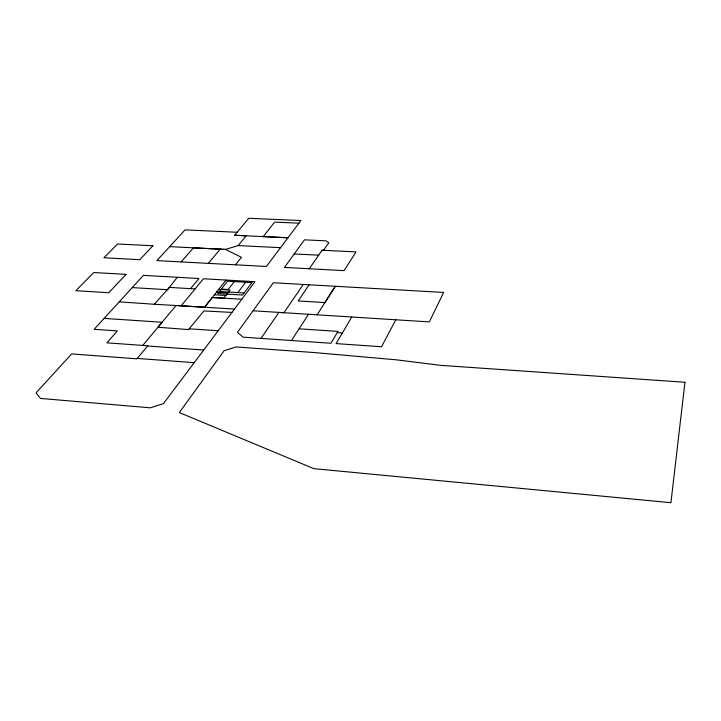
<?xml version="1.0" encoding="UTF-8"?>
<svg xmlns="http://www.w3.org/2000/svg" width="721" height="721" viewBox="0 0 721 721"><rect width="100%" height="100%" fill="white"/><g stroke="black" fill="none" stroke-linecap="round" stroke-linejoin="round"><path stroke-width="1.08" d="M395.829 319.764L381.535 346.747L336.076 343.602L351.803 316.979M299.098 328.803L338.014 331.399L330.939 343.25L243.112 337.167L237.47 332.327L273.349 282.749L443.631 292.447L429.355 321.908L253.044 310.769M317.114 314.825L335.319 286.282L324.919 302.568L298.197 300.954L309.111 284.786M291.482 340.51L308.552 314.257M303.253 284.462L283.939 312.716L278.883 312.4L260.984 338.401M309.291 268.753L322.089 250.223L323.495 250.295L328.875 242.788L325.919 240.841L304.469 239.823L294.24 253.945M190.524 288.67L198.978 278.522L143.434 275.359L94.145 329.308L117.343 330.903L106.888 342.835L147.85 345.774L136.873 358.824L71.64 353.912L36.05 392.855L40.466 398.434L150.41 407.825L163.487 403.571L241.859 299.233L212.253 297.512L223.852 298.179L230.089 290.139L218.616 289.472M241.796 299.251L254.973 281.704L203.466 278.775L181.115 305.821L204.521 307.245L226.079 280.054M298.954 223.168L274.647 222.104L263.21 236.605L287.994 237.768L234.622 235.262L248.763 218.301L300.936 220.545L266.391 266.464L156.899 260.614L185.063 229.864L237.119 232.27M237.831 292.609L245.717 282.262M234.325 281.623L228.206 289.463L221.329 289.067M167.533 289.716L177.321 277.279M119.244 301.847L154.267 304.262L169.408 287.391M204.575 307.227L212.307 297.494M231.928 312.427L203.899 310.931L188.56 329.569L157.926 327.262L176.077 305.488L234.469 309.057M235.47 264.814L241.463 257.307L225.43 249.43L193.48 247.835L181.106 261.912M169.678 246.645L225.484 249.421L238.182 245.573L246.149 235.803L234.622 235.262M142.794 345.413L162.117 322.26L104.121 318.403M208.324 263.363L220.238 249.169M238.128 245.591L280.568 247.654M322.035 250.241L356.021 251.908L344.088 270.618L284.444 267.428L294.186 253.963L318.682 255.171M154.267 304.262L181.169 305.803M219.382 291.536L244.095 292.969M169.354 287.4L195.112 288.923M216.516 292.122L228.025 292.798M132.24 287.607L167.587 289.698M214.407 294.79L225.943 295.475M337.293 332.606L342.367 332.94M189.172 328.803L218.166 330.759M147.643 346.008L203.701 350.027M137.215 358.418L194.201 362.672M684.95 382.265L670.936 502.699L313.86 468.659L179.331 412.556L224.096 350.73L236.1 346.963L314.383 352.56L396.604 359.851L440.675 365.349L684.95 382.265M251.899 282.614L242.526 295.042L217.778 293.573L227.512 281.235L251.899 282.614M126.031 274.359L108.79 292.708L75.822 290.707L93.784 272.529L126.031 274.359M152.906 245.771L139.829 259.686L103.914 257.767L117.604 243.995L152.906 245.771"/></g></svg>
